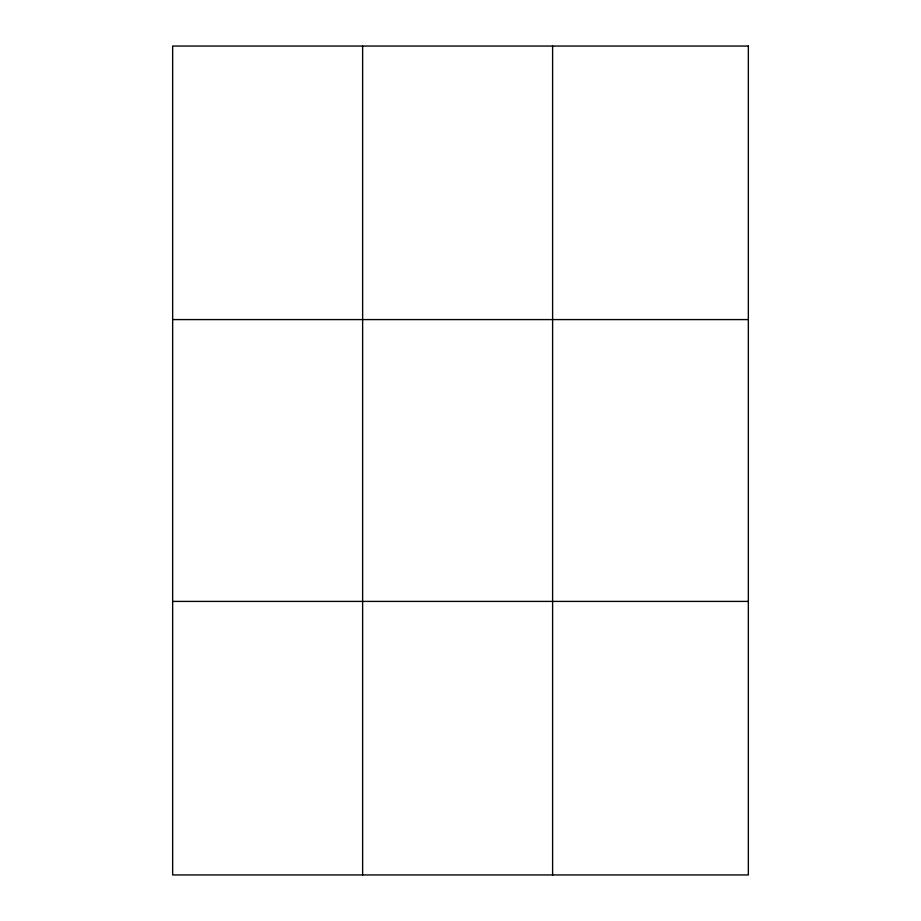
<?xml version="1.0" encoding="UTF-8"?>
<svg xmlns="http://www.w3.org/2000/svg" width="921" height="921" viewBox="0 0 921 921"><rect width="100%" height="100%" fill="white"/><g stroke="black" fill="none" stroke-linecap="round" stroke-linejoin="round"><path stroke-width="1.38" d="M362.632 46.05L362.632 874.95M552.612 46.05L552.612 874.95M172.653 319.587L748.347 319.587M172.653 601.413L748.347 601.413M748.347 46.05L748.347 874.95L172.653 874.95L172.653 46.05L748.347 46.05"/></g></svg>
